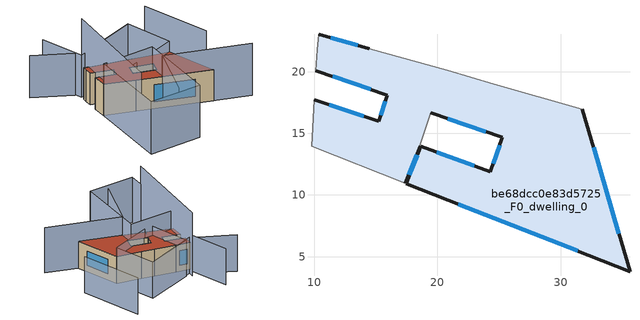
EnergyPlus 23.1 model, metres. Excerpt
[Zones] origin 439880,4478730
be68dcc0e83d5725_F0_dwelling_0
 floor ground (EU_floor_Construction): 31.77,16.94 35.63,3.79 17.46,10.93 18.64,13.95 24.29,11.87 25.27,14.68 19.47,16.66 18.55,13.98 18.6,13.96 17.41,10.95 9.79,13.94 10.01,17.72 15.25,15.99 15.94,18.1 10.15,20.08 10.25,21.78 10.38,23.03 14.48,21.88 20.78,20.1 24.61,18.98 z0
 wall outside (EU_wall_Construction): 10.15,20.08 15.94,18.1 15.25,15.99 10.01,17.72 / 14.48,21.88 10.38,23.03 / 17.46,10.93 35.63,3.79 31.77,16.94 / 17.46,10.93 18.64,13.95 / 19.47,16.66 25.27,14.68 24.29,11.87 18.64,13.95 / 17.41,10.95 18.6,13.96 z0:9
 wall adiabatic (EU_wall_Construction): 10.38,23.03 10.25,21.78 10.15,20.08 / 31.77,16.94 24.61,18.98 20.78,20.1 14.48,21.88 / 18.6,13.96 18.55,13.98 19.47,16.66 / 10.01,17.72 9.79,13.94 17.41,10.95 z0:9
 window (EU_Window_Construction): 11.51,19.61 14.59,18.56 / 13.52,22.15 11.34,22.76 / 34.72,6.87 32.67,13.86 / 21.71,9.25 31.37,5.46 / 17.73,11.63 18.37,13.24 / 22.97,12.36 19.97,13.46 / 25.04,14.02 24.52,12.53 / 20.83,16.2 23.91,15.14 / 17.69,11.65 18.32,13.26 / 14.02,16.4 11.24,17.32 / 15.78,17.6 15.41,16.49 z2.11:6.89
 roof outside (EU_roof_Construction): 35.63,3.79 31.77,16.94 24.61,18.98 20.78,20.1 14.48,21.88 10.38,23.03 10.25,21.78 10.15,20.08 15.94,18.1 15.25,15.99 10.01,17.72 9.79,13.94 17.41,10.95 18.6,13.96 18.55,13.98 19.47,16.66 25.27,14.68 24.29,11.87 18.64,13.95 17.46,10.93 z9
shading: 12,26.13 8.94,-2.77 z0:21; 17.96,-6.09 23.59,8.51 / 23.59,8.51 44.79,0.33 / 8.71,-7.27 9.79,13.94 / 9.79,13.94 23.95,13.22 / 23.95,13.22 22.87,-7.99 / 22.87,-7.99 8.71,-7.27 z0:15; 41.92,15.58 36.57,33.7 / 28.17,29.26 10.54,24.11 / 10.54,24.11 7.17,35.64 / 9.87,25.9 0.21,31.45 / 13.52,25.21 28.27,29.37 / 28.27,29.37 31.77,16.94 / 31.77,16.94 17.03,12.78 / 17.03,12.78 13.52,25.21 z0:12
[Building]
EU S2 Campaign: North Axis=0; Terrain=City; Solar Distribution=FullExterior
[Site:Location]
Madrid: Latitude=40.5; Longitude=-3.5; Time Zone=1; Elevation=609
[SizingPeriod:WeatherFileDays]
AnnualSizingPeriod: Begin Month=1; Begin Day of Month=1; End Month=12; End Day of Month=31; Day of Week for Start Day=Monday; Use Weather File Daylight Saving Period=No; Use Weather File Rain and Snow Indicators=No
[MATERIAL]
EU_InternalMass_Material: Roughness=MediumRough; Thickness=0.1; Conductivity=1; Density=1800; Specific Heat=900; Thermal Absorptance=0.9; Solar Absorptance=0.7; Visible Absorptance=0.7
[MATERIAL:NOMASS] Roughness=MediumRough; Thermal Absorptance=0.9; Solar Absorptance=0.7; Visible Absorptance=0.7
Name | Thermal Resistance
EU_wall_NoMass | 0.419739
EU_roof_NoMass | 0.352165
EU_floor_NoMass | 0.608284
[WINDOWMATERIAL:SIMPLEGLAZINGSYSTEM]
EU_Window_SimpleGlazing: UFactor=4.8352; Solar Heat Gain Coefficient=0.85; Visible Transmittance=0.85
[CONSTRUCTION]
EU_wall_Construction: EU_wall_NoMass
EU_roof_Construction: EU_roof_NoMass
EU_floor_Construction: EU_floor_NoMass
EU_InternalMass_Construction: EU_InternalMass_Material
EU_Window_Construction: EU_Window_SimpleGlazing
[ZONE]
be68dcc0e83d5725_F0_dwelling_0: Type=1; Multiplier=1; Ceiling Height=autocalculate; Volume=1970.23; Floor Area=autocalculate; Part of Total Floor Area=Yes
[INTERNALMASS]
be68dcc0e83d5725_F0_dwelling_0_EU_InternalMass: Construction=EU_InternalMass_Construction; Zone or ZoneList=be68dcc0e83d5725_F0_dwelling_0; Surface Area=218.914
[OTHEREQUIPMENT]
EU_Step8_InternalGain_be68dcc0e83d5725_F0_dwelling_0_f000: Fuel Type=Electricity; Zone or ZoneList or Space or SpaceList=be68dcc0e83d5725_F0_dwelling_0; Schedule=EU_Step8_GainSchedule_be68dcc0e83d5725_F0_dwelling_0_f000; Design Level Calculation Method=Watts/Area; Power per Zone Floor Area=1; Fraction Latent=0; Fraction Radiant=0; Fraction Lost=0; Carbon Dioxide Generation Rate=0; EndUse Subcategory=EU_Step8_InternalGains
[ZONEVENTILATION:DESIGNFLOWRATE]
EU_ConstantAir_be68dcc0e83d5725_F0_dwelling_0: Zone or ZoneList or Space or SpaceList=be68dcc0e83d5725_F0_dwelling_0; Schedule=EU_AlwaysOn; Design Flow Rate Calculation Method=AirChanges/Hour; Air Changes per Hour=0.703302; Ventilation Type=Natural; Fan Pressure Rise=0; Fan Total Efficiency=1; Constant Term Coefficient=1; Temperature Term Coefficient=0; Velocity Term Coefficient=0; Velocity Squared Term Coefficient=0; Minimum Indoor Temperature=-100; Maximum Indoor Temperature=100; Delta Temperature=-100; Minimum Outdoor Temperature=-100; Maximum Outdoor Temperature=100; Maximum Wind Speed=40
[HVACTEMPLATE:THERMOSTAT]
EU_HeatOnly_be68dcc0e83d5725_F0_dwelling_0: Constant Heating Setpoint=20; Constant Cooling Setpoint=50
[HVACTEMPLATE:ZONE:IDEALLOADSAIRSYSTEM]
be68dcc0e83d5725_F0_dwelling_0: Template Thermostat=EU_HeatOnly_be68dcc0e83d5725_F0_dwelling_0; System Availability Schedule=EU_AlwaysOn; Maximum Heating Supply Air Temperature=50; Minimum Cooling Supply Air Temperature=13; Maximum Heating Supply Air Humidity Ratio=0.0156; Minimum Cooling Supply Air Humidity Ratio=0.0077; Heating Limit=NoLimit; Cooling Limit=NoLimit; Heating Availability Schedule=EU_AlwaysOn; Cooling Availability Schedule=EU_CoolingOff; Dehumidification Control Type=ConstantSensibleHeatRatio; Cooling Sensible Heat Ratio=0.7; Dehumidification Setpoint=60; Humidification Control Type=None; Humidification Setpoint=30; Outdoor Air Method=None; Outdoor Air Flow Rate per Person=0.00944; Outdoor Air Flow Rate per Zone Floor Area=0; Outdoor Air Flow Rate per Zone=0; Demand Controlled Ventilation Type=None; Outdoor Air Economizer Type=NoEconomizer; Heat Recovery Type=None; Sensible Heat Recovery Effectiveness=0.7; Latent Heat Recovery Effectiveness=0.65
[SIZING:ZONE]
be68dcc0e83d5725_F0_dwelling_0: Zone Cooling Design Supply Air Temperature Input Method=SupplyAirTemperature; Zone Cooling Design Supply Air Temperature=13; Zone Heating Design Supply Air Temperature Input Method=SupplyAirTemperature; Zone Heating Design Supply Air Temperature=50; Zone Cooling Design Supply Air Humidity Ratio=0.008; Zone Heating Design Supply Air Humidity Ratio=0.008; Cooling Design Air Flow Method=DesignDay; Cooling Design Air Flow Rate=0; Cooling Minimum Air Flow per Zone Floor Area=0.000762; Cooling Minimum Air Flow=0; Cooling Minimum Air Flow Fraction=0.2; Heating Design Air Flow Method=DesignDay; Heating Design Air Flow Rate=0; Heating Maximum Air Flow per Zone Floor Area=0.002032; Heating Maximum Air Flow=0.141576; Heating Maximum Air Flow Fraction=0.3; Account for Dedicated Outdoor Air System=No; Dedicated Outdoor Air System Control Strategy=NeutralSupplyAir; Dedicated Outdoor Air Low Setpoint Temperature for Design=autosize; Dedicated Outdoor Air High Setpoint Temperature for Design=autosize; Zone Load Sizing Method=Sensible Load Only No Latent Load; Zone Latent Cooling Design Supply Air Humidity Ratio Input Method=HumidityRatioDifference; Zone Cooling Design Supply Air Humidity Ratio Difference=0.005; Zone Latent Heating Design Supply Air Humidity Ratio Input Method=HumidityRatioDifference; Zone Humidification Design Supply Air Humidity Ratio Difference=0.005
[SCHEDULE:CONSTANT]
Name | Hourly Value
EU_AlwaysOn | 1
EU_CoolingOff | 0
[SCHEDULE:FILE]
EU_Step8_GainSchedule_be68dcc0e83d5725_F0_dwelling_0_f000: File=../../schedules/be68dcc0e83d5725/be68dcc0e83d5725_F0_dwelling_0_f000_gain.csv; Column Number=1; Rows to Skip at Top=0; Number of Hours of Data=8760; Column Separator=Comma; Interpolate to Timestep=No; Minutes per Item=60; Adjust Schedule for Daylight Savings=Yes
